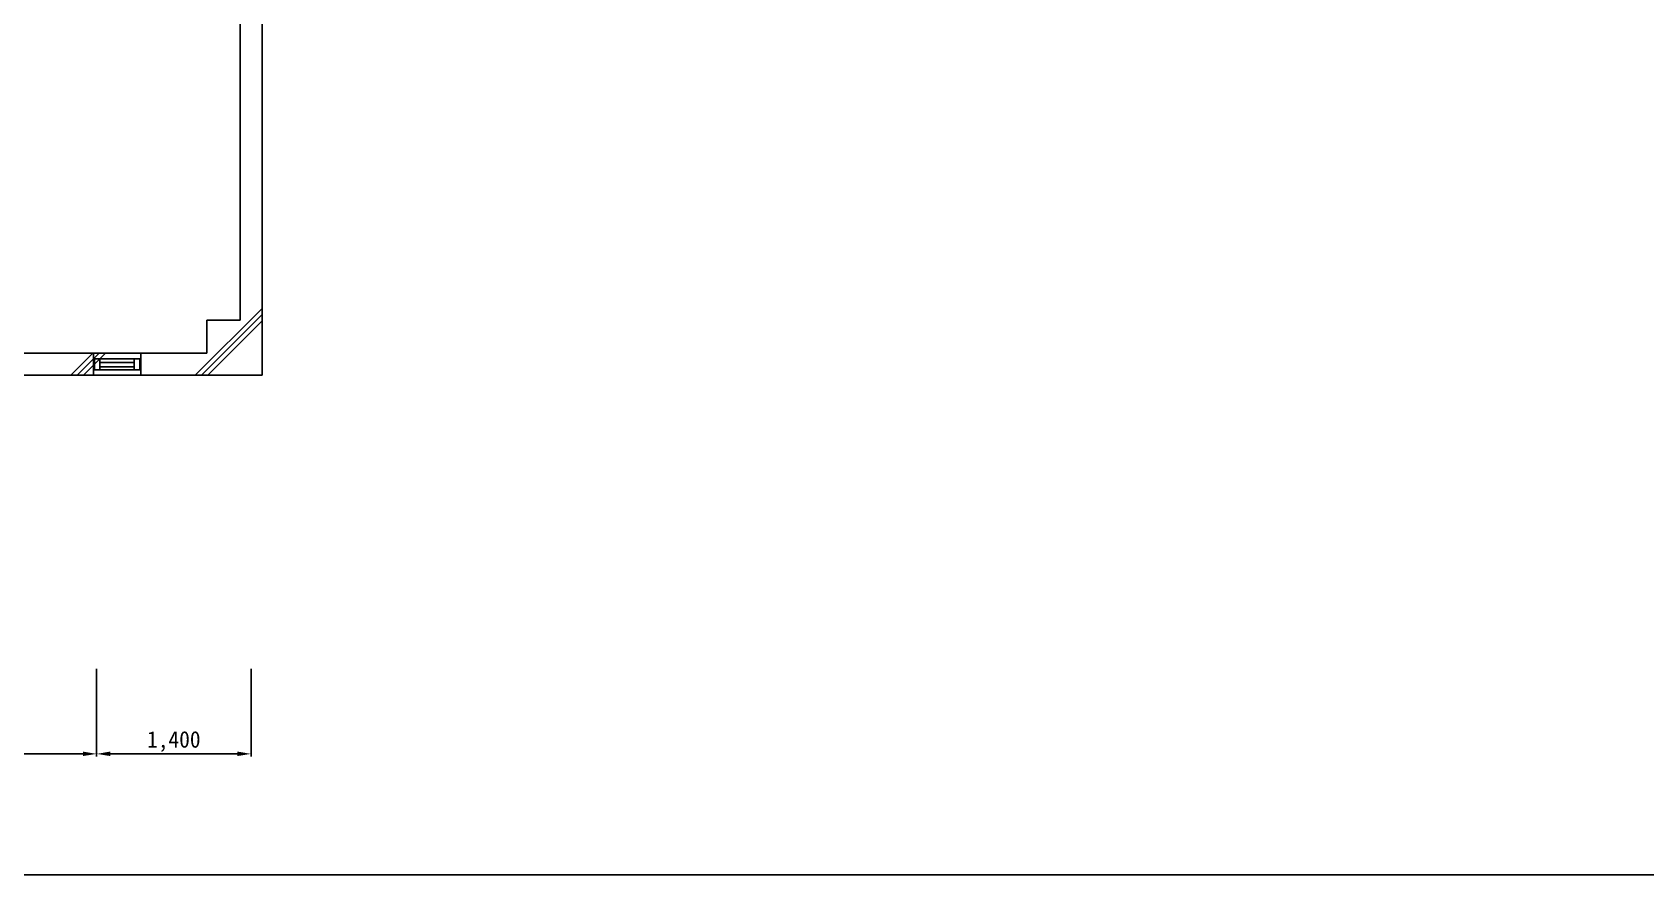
# Model space of a CAD drawing. Header units: millimetres. Extents: x 187491 to 227291, y -66367 to -35122.
# Drawn here: x 204290 to 218921, y -66367 to -58732 of the extents above; entities that cross this region are included whole.
import ezdxf

# ---------------------------------------------------------------- set-up
doc = ezdxf.new("R2010")
doc.units = ezdxf.units.MM
doc.layers.add('TX-PAPR', color=2, linetype='Continuous', plot=False)
doc.layers.add('TZ-BASE', color=253, linetype='Continuous')
doc.layers.add('TZ-DIMS', color=1, linetype='Continuous')
doc.styles.get("Standard").update_dxf_attribs({"font": 'GulimChe.ttf'})
doc.dimstyles.new('D50', dxfattribs={"dimscale": 50, "dimtxt": 3, "dimasz": 2.5, "dimexe": 0.5, "dimexo": 0.5, "dimgap": 0.5, "dimtad": 1, "dimdec": 0, "dimzin": 1, "dimdsep": 46, "dimlunit": 6, "dimtxsty": 'Standard', "dimcen": 1, "dimclrd": 1, "dimclre": 1, "dimclrt": 3, "dimadec": 0, "dimazin": 0, "dimtfac": 1, "dimtdec": 0, "dimtix": 1, "dimtmove": 2, "dimatfit": 3, "dimfxl": 0, "dimtvp": 2, "dimlwd": -1, "dimlwe": -1, "dimarcsym": 0})

# ---------------------------------------------------------------- blocks, each defined once
blk = doc.blocks.new('*D583')
at = {"layer": 'DEFPOINTS', "color": 0}
for p in [(202474, -64475), (204874, -64475), (204874, -65272)]:
    blk.add_point(p, dxfattribs=at)
at = {"layer": 'TZ-DIMS', "color": 1}
for p, q in [((202474, -64500), (202474, -65297)), ((204874, -64500), (204874, -65297)), ((202599, -65272), (204749, -65272))]:
    blk.add_line(p, q, dxfattribs=at)
for points in [[(202599, -65251), (202599, -65292), (202474, -65272)], [(204749, -65251), (204749, -65292), (204874, -65272)]]:
    blk.add_solid(points, dxfattribs=at)
at = {"layer": 'TZ-DIMS', "color": 3, "insert": (203674, -65160), "char_height": 150, "attachment_point": 5}
blk.add_mtext('2,400', dxfattribs=at)
blk = doc.blocks.new('*D584')
at = {"layer": 'DEFPOINTS', "color": 0}
for p in [(204874, -64475), (206274, -64475), (206274, -65272)]:
    blk.add_point(p, dxfattribs=at)
at = {"layer": 'TZ-DIMS', "color": 1}
for p, q in [((204874, -64500), (204874, -65297)), ((206274, -64500), (206274, -65297)), ((204999, -65272), (206149, -65272))]:
    blk.add_line(p, q, dxfattribs=at)
for points in [[(204999, -65251), (204999, -65292), (204874, -65272)], [(206149, -65251), (206149, -65292), (206274, -65272)]]:
    blk.add_solid(points, dxfattribs=at)
at = {"layer": 'TZ-DIMS', "color": 3, "insert": (205574, -65160), "char_height": 150, "attachment_point": 5}
blk.add_mtext('1,400', dxfattribs=at)

msp = doc.modelspace()

# ---------------------------------------------------------------- linework, layer by layer
at = {"layer": 'TX-PAPR'}
msp.add_lwpolyline([(187491.5, -66367.3), (227291.5, -66367.3), (227291.5, -40567.3), (187491.5, -40567.3)], close=True, dxfattribs=at)
at = {"layer": 'TZ-BASE'}
for p, q in [((206174.2, -61340.7), (206174.2, -58340.7)), ((206374.2, -58340.7), (206374.2, -61840.7)), ((205767.6, -61840.7), (206374.2, -61234.1)), ((205824.2, -61840.7), (206374.2, -61290.7)), ((206174.2, -61340.7), (205874.2, -61340.7)), ((205874.2, -61340.7), (205874.2, -61640.7)), ((205880.8, -61840.7), (206374.2, -61347.3)), ((205874.2, -61640.7), (200524.2, -61640.7)), ((204640.6, -61840.7), (204840.6, -61640.7)), ((204697.1, -61840.7), (204897.1, -61640.7)), ((204753.7, -61840.7), (204953.7, -61640.7)), ((204844.2, -61640.7), (204844.2, -61840.7)), ((204854.2, -61690.7), (205214.2, -61690.7)), ((204854.2, -61690.7), (204904.2, -61690.7)), ((204854.2, -61790.7), (204854.2, -61690.7)), ((204904.2, -61690.7), (204904.2, -61790.7)), ((204904.2, -61724.1), (205214.2, -61724.1)), ((205264.2, -61690.7), (205214.2, -61690.7)), ((205214.2, -61690.7), (205214.2, -61790.7)), ((205264.2, -61790.7), (205264.2, -61690.7)), ((205274.2, -61640.7), (205274.2, -61840.7)), ((205589.1, -61640.7), (205874.2, -61640.7)), ((206024.2, -61840.7), (199412.3, -61840.7)), ((204854.2, -61790.7), (205214.2, -61790.7)), ((204904.2, -61762.4), (205214.2, -61762.4)), ((205107.5, -61790.7), (205057.5, -61790.7)), ((205214.2, -61790.7), (205264.2, -61790.7)), ((206374.2, -61840.7), (205874.2, -61840.7))]:
    msp.add_line(p, q, dxfattribs=at)

# ---------------------------------------------------------------- dimensions: what is measured, and where the dimension line sits
at = {"layer": 'TZ-DIMS'}
for base, p1, p2, picture, middle in [((204874.2, -65271.6), (202474.2, -64474.6), (204874.2, -64474.6), '*D583', (203674.2, -65160.4)), ((206274.2, -65271.6), (204874.2, -64474.6), (206274.2, -64474.6), '*D584', (205574.2, -65160.4))]:
    dim = msp.add_linear_dim(base=base, p1=p1, p2=p2, dimstyle='D50', dxfattribs=at)
    dim.commit()
    dim.dimension.update_dxf_attribs({"geometry": picture, "text_midpoint": middle})

doc.saveas('drawing.dxf')
